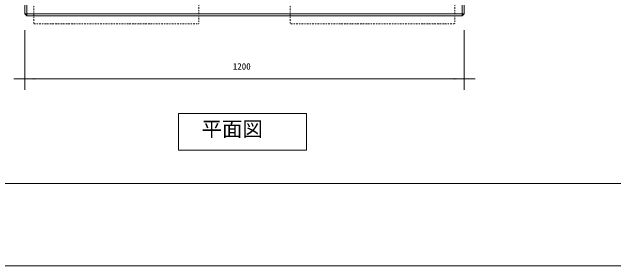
# Model space of a CAD drawing. Units: millimetres, scale not verified. Extents: x -2925 to 2925, y -2062 to 2062.
# Drawn here: x -2021 to -376, y -2062 to -1368 of the extents above; entities that cross this region are included whole.
import ezdxf
from ezdxf.enums import TextEntityAlignment as Align

# ---------------------------------------------------------------- set-up
doc = ezdxf.new("R2010")
doc.units = ezdxf.units.MM
doc.header["$LTSCALE"] = 10
doc.linetypes.add('USER5', pattern=[0.208282, 0.069427, -0.138855])
doc.layers.add('0-1_IMPORTED', color=30, linetype='Continuous', lineweight=18)
doc.styles.add('ＭＳ ゴシック', font='')
doc.styles.get('ＭＳ ゴシック').set_extended_font_data('MS Gothic')

msp = doc.modelspace()

# ---------------------------------------------------------------- linework, layer by layer
at = {"layer": '0-1_IMPORTED'}
for p, q in [((-1981, -1178.5), (-1981, -1378.5)), ((-791, -1178.5), (-791, -1378.5)), ((-1986, -1373.5), (-786, -1373.5)), ((-2925, -1837.5), (2925, -1837.5))]:
    msp.add_line(p, q, dxfattribs=at)
at = {"layer": '0-1_IMPORTED', "color": 1}
for p, q in [((-1986, -1418.5), (-1986, -1581)), ((-786, -1418.5), (-786, -1581)), ((-2016, -1551), (-1986, -1551)), ((-1986, -1551), (-786, -1551)), ((-786, -1551), (-756, -1551))]:
    msp.add_line(p, q, dxfattribs=at)
at = {"layer": '0-1_IMPORTED'}
for points in [[(-2925, 2062.5), (2925, 2062.5), (2925, -2062.5), (-2925, -2062.5)], [(-1981, -1178.5), (-791, -1178.5), (-786, -1183.5), (-786, -1373.5), (-791, -1378.5), (-1981, -1378.5), (-1986, -1373.5), (-1986, -1183.5)], [(-1566.44, -1645.96), (-1216.44, -1645.96), (-1216.44, -1745.96), (-1566.44, -1745.96)]]:
    msp.add_lwpolyline(points, close=True, dxfattribs=at)
at = {"layer": '0-1_IMPORTED', "linetype": 'USER5'}
for points in [[(-1961, -951), (-1511, -951), (-1511, -1401), (-1961, -1401)], [(-1261, -951), (-811, -951), (-811, -1401), (-1261, -1401)]]:
    msp.add_lwpolyline(points, close=True, dxfattribs=at)
at = {"layer": '0-1_IMPORTED', "color": 1}
for points in [[(-1986, -1551), (-1956, -1548.38), (-1956, -1553.62)], [(-786, -1551), (-816, -1553.62), (-816, -1548.38)]]:
    msp.add_solid(points, dxfattribs=at)

# ---------------------------------------------------------------- texts
at = {"layer": '0-1_IMPORTED', "color": 7, "style": 'ＭＳ ゴシック'}
for s, height, p in [('1200', 17.91, (-1417.75, -1531.55)), ('平面図', 41, (-1503.44, -1720.92))]:
    msp.add_text(s, height=height, dxfattribs=at).set_placement(p, align=Align.BOTTOM_LEFT)

doc.saveas('drawing.dxf')
